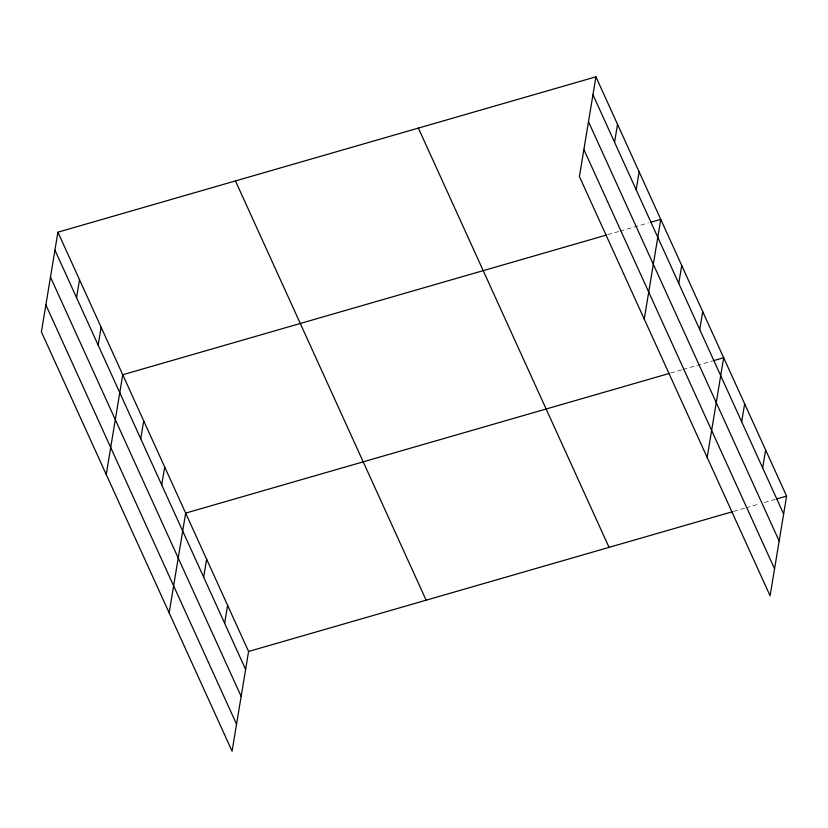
<?xml version="1.0" encoding="UTF-8"?>
<svg xmlns="http://www.w3.org/2000/svg" width="828" height="828" viewBox="0 0 828 828"><rect width="100%" height="100%" fill="white"/><g stroke="black" fill="none" stroke-linecap="round" stroke-linejoin="round"><path stroke-width="0.62" stroke-dasharray="4.14 3.1" d="M607.742 234.676L618.837 231.478M620.068 231.115L648.427 222.929M670.659 373.035L681.755 369.837M682.986 369.474L712.577 360.936M733.587 511.404L744.682 508.195M745.914 507.833L759.473 503.921M764.41 502.492L775.505 499.294"/><path stroke-width="1.24" d="M57.908 232.192L41.4 331.914L232.078 751.182L248.586 651.47L57.908 232.192L595.922 76.818L786.6 496.086L770.092 595.808L579.414 176.53L595.922 76.818M76.549 297.635L79.519 279.709M98.159 345.152L101.13 327.226M106.232 474.465L122.741 374.753L606.5 235.038M140.75 438.788L143.71 420.872M161.719 484.918L164.689 466.992M169.15 612.823L185.658 513.112L669.428 373.397M203.667 577.157L206.638 559.231M224.647 623.277L227.607 605.351M614.562 142.261L617.533 124.335M636.173 189.778L639.144 171.851M644.246 319.08L660.754 219.368L650.891 222.214M678.763 283.414L681.723 265.488M699.732 329.534L702.703 311.607M707.164 457.449L723.672 357.727L713.808 360.573M741.681 421.773L744.651 403.847M762.66 467.892L765.621 449.966M248.586 651.47L732.345 511.756M776.736 498.932L786.6 496.086M592.951 94.734L783.63 514.012M588.491 121.726L779.169 541.005M583.885 149.537L774.563 568.815M418.378 128.092L609.056 547.36M235.452 180.918L426.13 600.196M54.938 250.118L245.616 669.397M50.477 277.111L241.145 696.389M45.871 304.921L236.549 724.2"/></g></svg>
